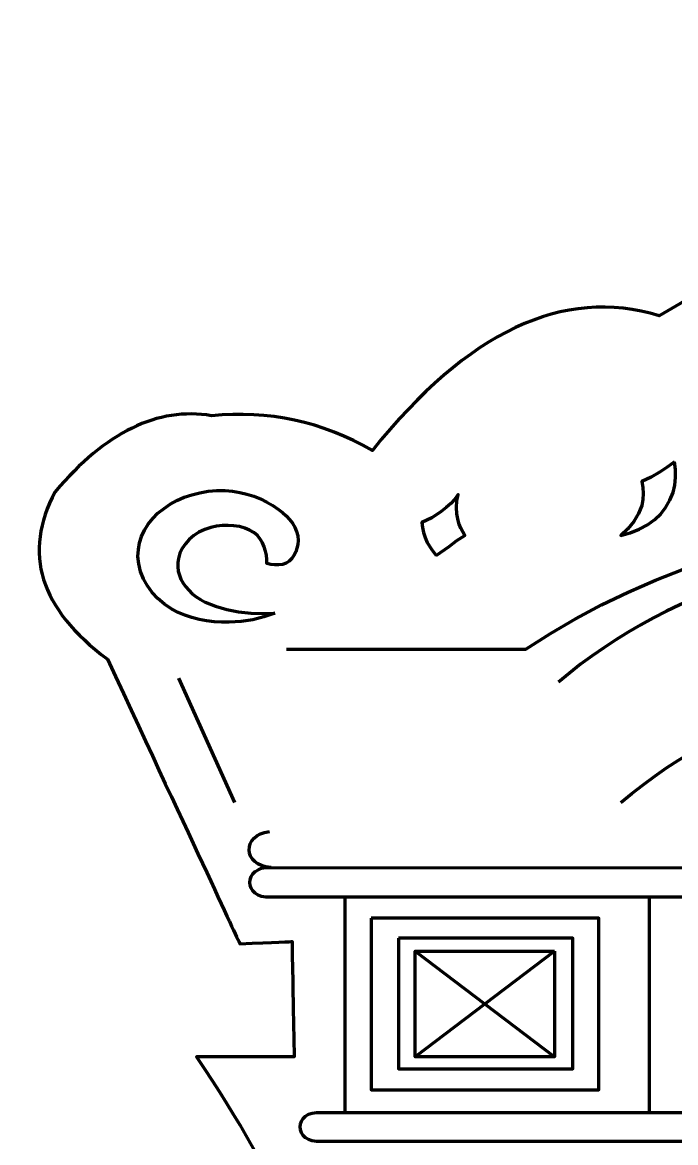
# Model space of a CAD drawing. Header units: millimetres. Extents: x -607 to 1451, y -798 to 283.
# Drawn here: x 317.23 to 333.4, y -655.25 to -627.52 of the extents above; entities that cross this region are included whole.
import ezdxf

# ---------------------------------------------------------------- set-up
doc = ezdxf.new("R2010")
doc.units = ezdxf.units.MM
doc.header["$MEASUREMENT"] = 0
doc.layers.add('layer 1', color=7, linetype='Continuous')

msp = doc.modelspace()

# ---------------------------------------------------------------- linework, layer by layer
at = {"layer": 'layer 1', "color": 242, "lineweight": 100}
msp.add_open_spline([(351.9345, -627.5165), (351.0278, -627.6915), (349.8621, -628.409), (348.4373, -629.6686), (348.4373, -629.6686), (345.4718, -629.7111), (343.0507, -630.7872), (341.1746, -632.8965), (341.1746, -632.8965), (339.9794, -631.6137), (337.2535, -632.2414), (332.9971, -634.7795), (332.9971, -634.7795), (330.6201, -634.0571), (328.2528, -635.1692), (325.8957, -638.115), (325.8957, -638.115), (324.6505, -637.3997), (323.3233, -637.1129), (321.9146, -637.2542), (321.9146, -637.2542), (320.578, -637.0313), (319.2867, -637.6591), (318.041, -639.1372), (318.041, -639.1372), (317.2286, -640.652), (317.6589, -642.0331), (319.3322, -643.2797), (319.3322, -643.2797), (321.52, -647.978), (322.614, -650.3273), (322.614, -650.3273), (322.614, -650.3273), (323.4749, -650.2913), (323.9051, -650.2735), (323.9051, -650.2735), (323.9051, -650.2735), (323.9412, -652.1743), (323.9589, -653.1248), (323.9589, -653.1248), (323.9589, -653.1248), (322.3451, -653.1247), (321.538, -653.1248), (321.538, -653.1248), (321.538, -653.1248), (323.6933, -656.3203), (324.5181, -658.4634), (324.0126, -659.5537), (324.0126, -659.5537), (324.0487, -677.5044), (324.0664, -686.4797), (324.0664, -686.4797), (324.0664, -686.4797), (323.0353, -688.1702), (323.0261, -689.7752), (324.0395, -691.2946), (324.0395, -691.2946), (324.4835, -692.2493), (324.0081, -693.3702), (322.6138, -694.6571), (322.6138, -694.6571), (323.4567, -696.6613), (323.4747, -698.6877), (322.6676, -700.7363), (322.6676, -700.7363), (323.1217, -705.5435), (325.184, -708.8075), (328.8546, -710.5277), (328.8546, -710.5277), (331.5938, -709.5959), (333.4408, -707.0317), (334.3957, -702.8345), (334.3957, -702.8345), (346.2676, -702.7268), (352.2034, -702.6732), (352.2034, -702.6732)], degree=3, knots=[0, 0, 0, 0, 0.05, 0.05, 0.05, 0.05, 0.1, 0.1, 0.1, 0.1, 0.15, 0.15, 0.15, 0.15, 0.2, 0.2, 0.2, 0.2, 0.25, 0.25, 0.25, 0.25, 0.3, 0.3, 0.3, 0.3, 0.35, 0.35, 0.35, 0.35, 0.4, 0.4, 0.4, 0.4, 0.45, 0.45, 0.45, 0.45, 0.5, 0.5, 0.5, 0.5, 0.55, 0.55, 0.55, 0.55, 0.6, 0.6, 0.6, 0.6, 0.65, 0.65, 0.65, 0.65, 0.7, 0.7, 0.7, 0.7, 0.75, 0.75, 0.75, 0.75, 0.8, 0.8, 0.8, 0.8, 0.85, 0.85, 0.85, 0.85, 0.9, 0.9, 0.9, 0.9, 1, 1, 1, 1], dxfattribs=at)
at = {"layer": 'layer 1', "lineweight": 100}
for points, knots in [([(323.7666, -643.0318), (323.7666, -643.0318), (329.6987, -643.0318), (329.6987, -643.0318), (329.6987, -643.0318), (329.6987, -643.0318), (330.3039, -642.6457), (330.3039, -642.6457), (330.3039, -642.6457), (330.3039, -642.6457), (330.9286, -642.2815), (330.9286, -642.2815), (330.9286, -642.2815), (330.9286, -642.2815), (331.5715, -641.9396), (331.5715, -641.9396), (331.5715, -641.9396), (331.5715, -641.9396), (332.2316, -641.6205), (332.2316, -641.6205), (332.2316, -641.6205), (332.2316, -641.6205), (332.9079, -641.3242), (332.9079, -641.3242), (332.9079, -641.3242), (332.9079, -641.3242), (333.5993, -641.0513), (333.5993, -641.0513), (333.5993, -641.0513), (333.5993, -641.0513), (334.3047, -640.802), (334.3047, -640.802), (334.3047, -640.802), (334.3047, -640.802), (335.0231, -640.5766), (335.0231, -640.5766), (335.0231, -640.5766), (335.0231, -640.5766), (335.7535, -640.3756), (335.7535, -640.3756), (335.7535, -640.3756), (335.7535, -640.3756), (336.4947, -640.1991), (336.4947, -640.1991), (336.4947, -640.1991), (336.4947, -640.1991), (337.2457, -640.0476), (337.2457, -640.0476), (337.2457, -640.0476), (337.2457, -640.0476), (338.0055, -639.9214), (338.0055, -639.9214), (338.0055, -639.9214), (338.0055, -639.9214), (338.7731, -639.8207), (338.7731, -639.8207), (338.7731, -639.8207), (338.7731, -639.8207), (339.5472, -639.7459), (339.5472, -639.7459), (339.5472, -639.7459), (339.5472, -639.7459), (340.327, -639.6974), (340.327, -639.6974), (340.327, -639.6974), (340.327, -639.6974), (341.1114, -639.6755), (341.1114, -639.6755), (341.1114, -639.6755), (341.1114, -639.6755), (341.6599, -639.3614), (341.6599, -639.3614), (341.6599, -639.3614), (341.6599, -639.3614), (342.2189, -639.06), (342.2189, -639.06), (342.2189, -639.06), (342.2189, -639.06), (342.7877, -638.7713), (342.7877, -638.7713), (342.7877, -638.7713), (342.7877, -638.7713), (343.366, -638.4957), (343.366, -638.4957), (343.366, -638.4957), (343.366, -638.4957), (343.9535, -638.2332), (343.9535, -638.2332), (343.9535, -638.2332), (343.9535, -638.2332), (344.5498, -637.984), (344.5498, -637.984), (344.5498, -637.984), (344.5498, -637.984), (345.1544, -637.7479), (345.1544, -637.7479), (345.1544, -637.7479), (345.1544, -637.7479), (345.7672, -637.5254), (345.7672, -637.5254), (345.7672, -637.5254), (345.7672, -637.5254), (346.3874, -637.3165), (346.3874, -637.3165), (346.3874, -637.3165), (346.3874, -637.3165), (347.0151, -637.1213), (347.0151, -637.1213), (347.0151, -637.1213), (347.0151, -637.1213), (347.6496, -636.9399), (347.6496, -636.9399), (347.6496, -636.9399), (347.6496, -636.9399), (348.2906, -636.7725), (348.2906, -636.7725), (348.2906, -636.7725), (348.2906, -636.7725), (348.9377, -636.6191), (348.9377, -636.6191), (348.9377, -636.6191), (348.9377, -636.6191), (349.5907, -636.4801), (349.5907, -636.4801), (349.5907, -636.4801), (349.5907, -636.4801), (350.2489, -636.3554), (350.2489, -636.3554), (350.2489, -636.3554), (350.2489, -636.3554), (350.9122, -636.2451), (350.9122, -636.2451)], [0, 0, 0, 0, 0.0294118, 0.0294118, 0.0294118, 0.0294118, 0.0588235, 0.0588235, 0.0588235, 0.0588235, 0.0882353, 0.0882353, 0.0882353, 0.0882353, 0.1176471, 0.1176471, 0.1176471, 0.1176471, 0.1470588, 0.1470588, 0.1470588, 0.1470588, 0.1764706, 0.1764706, 0.1764706, 0.1764706, 0.2058824, 0.2058824, 0.2058824, 0.2058824, 0.2352941, 0.2352941, 0.2352941, 0.2352941, 0.2647059, 0.2647059, 0.2647059, 0.2647059, 0.2941176, 0.2941176, 0.2941176, 0.2941176, 0.3235294, 0.3235294, 0.3235294, 0.3235294, 0.3529412, 0.3529412, 0.3529412, 0.3529412, 0.3823529, 0.3823529, 0.3823529, 0.3823529, 0.4117647, 0.4117647, 0.4117647, 0.4117647, 0.4411765, 0.4411765, 0.4411765, 0.4411765, 0.4705882, 0.4705882, 0.4705882, 0.4705882, 0.5, 0.5, 0.5, 0.5, 0.5294118, 0.5294118, 0.5294118, 0.5294118, 0.5588235, 0.5588235, 0.5588235, 0.5588235, 0.5882353, 0.5882353, 0.5882353, 0.5882353, 0.6176471, 0.6176471, 0.6176471, 0.6176471, 0.6470588, 0.6470588, 0.6470588, 0.6470588, 0.6764706, 0.6764706, 0.6764706, 0.6764706, 0.7058824, 0.7058824, 0.7058824, 0.7058824, 0.7352941, 0.7352941, 0.7352941, 0.7352941, 0.7647059, 0.7647059, 0.7647059, 0.7647059, 0.7941176, 0.7941176, 0.7941176, 0.7941176, 0.8235294, 0.8235294, 0.8235294, 0.8235294, 0.8529412, 0.8529412, 0.8529412, 0.8529412, 0.8823529, 0.8823529, 0.8823529, 0.8823529, 0.9117647, 0.9117647, 0.9117647, 0.9117647, 0.9411765, 0.9411765, 0.9411765, 0.9411765, 1, 1, 1, 1]), ([(333.3741, -638.392), (333.3741, -638.392), (333.1939, -638.5237), (333.1939, -638.5237), (333.1939, -638.5237), (333.1939, -638.5237), (333.0193, -638.639), (333.0193, -638.639), (333.0193, -638.639), (333.0193, -638.639), (332.7956, -638.7712), (332.7956, -638.7712), (332.7956, -638.7712), (332.7956, -638.7712), (332.5679, -638.8857), (332.5679, -638.8857), (332.5679, -638.8857), (332.5679, -638.8857), (332.5906, -639.0338), (332.5906, -639.0338), (332.5906, -639.0338), (332.5906, -639.0338), (332.5977, -639.1818), (332.5977, -639.1818), (332.5977, -639.1818), (332.5977, -639.1818), (332.59, -639.33), (332.59, -639.33), (332.59, -639.33), (332.59, -639.33), (332.5679, -639.478), (332.5679, -639.478), (332.5679, -639.478), (332.5679, -639.478), (332.4845, -639.6779), (332.4845, -639.6779), (332.4845, -639.6779), (332.4845, -639.6779), (332.3691, -639.8707), (332.3691, -639.8707), (332.3691, -639.8707), (332.3691, -639.8707), (332.2241, -640.0522), (332.2241, -640.0522), (332.2241, -640.0522), (332.2241, -640.0522), (332.0521, -640.2184), (332.0521, -640.2184), (332.0521, -640.2184), (332.0521, -640.2184), (332.2825, -640.1522), (332.2825, -640.1522), (332.2825, -640.1522), (332.2825, -640.1522), (332.5011, -640.0644), (332.5011, -640.0644), (332.5011, -640.0644), (332.5011, -640.0644), (332.7049, -639.9549), (332.7049, -639.9549), (332.7049, -639.9549), (332.7049, -639.9549), (332.8903, -639.8235), (332.8903, -639.8235), (332.8903, -639.8235), (332.8903, -639.8235), (333.0365, -639.6816), (333.0365, -639.6816), (333.0365, -639.6816), (333.0365, -639.6816), (333.1603, -639.5209), (333.1603, -639.5209), (333.1603, -639.5209), (333.1603, -639.5209), (333.2619, -639.3448), (333.2619, -639.3448), (333.2619, -639.3448), (333.2619, -639.3448), (333.3417, -639.1572), (333.3417, -639.1572), (333.3417, -639.1572), (333.3417, -639.1572), (333.3836, -638.972), (333.3836, -638.972), (333.3836, -638.972), (333.3836, -638.972), (333.4029, -638.7812), (333.4029, -638.7812), (333.4029, -638.7812), (333.4029, -638.7812), (333.3997, -638.5872), (333.3997, -638.5872), (333.3997, -638.5872), (333.3997, -638.5872), (333.3739, -638.3921), (333.3739, -638.3921)], [0, 0, 0, 0, 0.04, 0.04, 0.04, 0.04, 0.08, 0.08, 0.08, 0.08, 0.12, 0.12, 0.12, 0.12, 0.16, 0.16, 0.16, 0.16, 0.2, 0.2, 0.2, 0.2, 0.24, 0.24, 0.24, 0.24, 0.28, 0.28, 0.28, 0.28, 0.32, 0.32, 0.32, 0.32, 0.36, 0.36, 0.36, 0.36, 0.4, 0.4, 0.4, 0.4, 0.44, 0.44, 0.44, 0.44, 0.48, 0.48, 0.48, 0.48, 0.52, 0.52, 0.52, 0.52, 0.56, 0.56, 0.56, 0.56, 0.6, 0.6, 0.6, 0.6, 0.64, 0.64, 0.64, 0.64, 0.68, 0.68, 0.68, 0.68, 0.72, 0.72, 0.72, 0.72, 0.76, 0.76, 0.76, 0.76, 0.8, 0.8, 0.8, 0.8, 0.84, 0.84, 0.84, 0.84, 0.88, 0.88, 0.88, 0.88, 0.92, 0.92, 0.92, 0.92, 1, 1, 1, 1]), ([(323.4766, -642.1433), (323.4766, -642.1433), (323.2086, -642.2343), (323.2086, -642.2343), (323.2086, -642.2343), (323.2086, -642.2343), (322.931, -642.303), (322.931, -642.303), (322.931, -642.303), (322.931, -642.303), (322.644, -642.3474), (322.644, -642.3474), (322.644, -642.3474), (322.644, -642.3474), (322.348, -642.3655), (322.348, -642.3655), (322.348, -642.3655), (322.348, -642.3655), (322.1631, -642.3663), (322.1631, -642.3663), (322.1631, -642.3663), (322.1631, -642.3663), (321.9771, -642.3552), (321.9771, -642.3552), (321.9771, -642.3552), (321.9771, -642.3552), (321.7916, -642.3325), (321.7916, -642.3325), (321.7916, -642.3325), (321.7916, -642.3325), (321.6081, -642.2982), (321.6081, -642.2982), (321.6081, -642.2982), (321.6081, -642.2982), (321.4286, -642.2522), (321.4286, -642.2522), (321.4286, -642.2522), (321.4286, -642.2522), (321.2545, -642.1945), (321.2545, -642.1945), (321.2545, -642.1945), (321.2545, -642.1945), (321.0876, -642.1254), (321.0876, -642.1254), (321.0876, -642.1254), (321.0876, -642.1254), (320.9296, -642.0447), (320.9296, -642.0447), (320.9296, -642.0447), (320.9296, -642.0447), (320.7484, -641.9217), (320.7484, -641.9217), (320.7484, -641.9217), (320.7484, -641.9217), (320.5863, -641.7821), (320.5863, -641.7821), (320.5863, -641.7821), (320.5863, -641.7821), (320.4447, -641.6285), (320.4447, -641.6285), (320.4447, -641.6285), (320.4447, -641.6285), (320.325, -641.4632), (320.325, -641.4632), (320.325, -641.4632), (320.325, -641.4632), (320.2284, -641.2888), (320.2284, -641.2888), (320.2284, -641.2888), (320.2284, -641.2888), (320.1563, -641.108), (320.1563, -641.108), (320.1563, -641.108), (320.1563, -641.108), (320.1102, -640.9231), (320.1102, -640.9231), (320.1102, -640.9231), (320.1102, -640.9231), (320.0913, -640.7366), (320.0913, -640.7366), (320.0913, -640.7366), (320.0913, -640.7366), (320.1001, -640.5683), (320.1001, -640.5683), (320.1001, -640.5683), (320.1001, -640.5683), (320.1302, -640.4027), (320.1302, -640.4027), (320.1302, -640.4027), (320.1302, -640.4027), (320.1813, -640.2412), (320.1813, -640.2412), (320.1813, -640.2412), (320.1813, -640.2412), (320.2528, -640.0854), (320.2528, -640.0854), (320.2528, -640.0854), (320.2528, -640.0854), (320.3446, -639.9371), (320.3446, -639.9371), (320.3446, -639.9371), (320.3446, -639.9371), (320.456, -639.7977), (320.456, -639.7977), (320.456, -639.7977), (320.456, -639.7977), (320.5866, -639.6688), (320.5866, -639.6688), (320.5866, -639.6688), (320.5866, -639.6688), (320.7361, -639.5521), (320.7361, -639.5521), (320.7361, -639.5521), (320.7361, -639.5521), (320.8884, -639.4453), (320.8884, -639.4453), (320.8884, -639.4453), (320.8884, -639.4453), (321.0558, -639.352), (321.0558, -639.352), (321.0558, -639.352), (321.0558, -639.352), (321.2361, -639.2729), (321.2361, -639.2729), (321.2361, -639.2729), (321.2361, -639.2729), (321.427, -639.2084), (321.427, -639.2084), (321.427, -639.2084), (321.427, -639.2084), (321.6262, -639.1591), (321.6262, -639.1591), (321.6262, -639.1591), (321.6262, -639.1591), (321.8315, -639.1254), (321.8315, -639.1254), (321.8315, -639.1254), (321.8315, -639.1254), (322.0407, -639.1082), (322.0407, -639.1082), (322.0407, -639.1082), (322.0407, -639.1082), (322.2514, -639.1079), (322.2514, -639.1079), (322.2514, -639.1079), (322.2514, -639.1079), (322.4325, -639.1231), (322.4325, -639.1231), (322.4325, -639.1231), (322.4325, -639.1231), (322.6119, -639.152), (322.6119, -639.152), (322.6119, -639.152), (322.6119, -639.152), (322.7882, -639.1938), (322.7882, -639.1938), (322.7882, -639.1938), (322.7882, -639.1938), (322.9599, -639.248), (322.9599, -639.248), (322.9599, -639.248), (322.9599, -639.248), (323.1256, -639.3139), (323.1256, -639.3139), (323.1256, -639.3139), (323.1256, -639.3139), (323.284, -639.3911), (323.284, -639.3911), (323.284, -639.3911), (323.284, -639.3911), (323.4337, -639.4789), (323.4337, -639.4789), (323.4337, -639.4789), (323.4337, -639.4789), (323.5732, -639.5767), (323.5732, -639.5767), (323.5732, -639.5767), (323.5732, -639.5767), (323.6729, -639.6524), (323.6729, -639.6524), (323.6729, -639.6524), (323.6729, -639.6524), (323.7642, -639.734), (323.7642, -639.734), (323.7642, -639.734), (323.7642, -639.734), (323.8459, -639.8214), (323.8459, -639.8214), (323.8459, -639.8214), (323.8459, -639.8214), (323.9162, -639.9146), (323.9162, -639.9146), (323.9162, -639.9146), (323.9162, -639.9146), (323.974, -640.0133), (323.974, -640.0133), (323.974, -640.0133), (323.974, -640.0133), (324.0175, -640.1175), (324.0175, -640.1175), (324.0175, -640.1175), (324.0175, -640.1175), (324.0456, -640.227), (324.0456, -640.227), (324.0456, -640.227), (324.0456, -640.227), (324.0567, -640.3418), (324.0567, -640.3418), (324.0567, -640.3418), (324.0567, -640.3418), (324.0473, -640.4384), (324.0473, -640.4384), (324.0473, -640.4384), (324.0473, -640.4384), (324.0272, -640.5346), (324.0272, -640.5346), (324.0272, -640.5346), (324.0272, -640.5346), (323.9964, -640.6273), (323.9964, -640.6273), (323.9964, -640.6273), (323.9964, -640.6273), (323.9545, -640.7136), (323.9545, -640.7136), (323.9545, -640.7136), (323.9545, -640.7136), (323.9011, -640.7904), (323.9011, -640.7904), (323.9011, -640.7904), (323.9011, -640.7904), (323.8362, -640.8547), (323.8362, -640.8547), (323.8362, -640.8547), (323.8362, -640.8547), (323.7592, -640.9037), (323.7592, -640.9037), (323.7592, -640.9037), (323.7592, -640.9037), (323.6699, -640.934), (323.6699, -640.934), (323.6699, -640.934), (323.6699, -640.934), (323.5757, -640.9485), (323.5757, -640.9485), (323.5757, -640.9485), (323.5757, -640.9485), (323.4772, -640.9475), (323.4772, -640.9475), (323.4772, -640.9475), (323.4772, -640.9475), (323.3783, -640.9335), (323.3783, -640.9335), (323.3783, -640.9335), (323.3783, -640.9335), (323.283, -640.9093), (323.283, -640.9093), (323.283, -640.9093), (323.283, -640.9093), (323.2818, -640.8098), (323.2818, -640.8098), (323.2818, -640.8098), (323.2818, -640.8098), (323.2717, -640.7071), (323.2717, -640.7071), (323.2717, -640.7071), (323.2717, -640.7071), (323.2513, -640.6035), (323.2513, -640.6035), (323.2513, -640.6035), (323.2513, -640.6035), (323.2196, -640.5011), (323.2196, -640.5011), (323.2196, -640.5011), (323.2196, -640.5011), (323.1758, -640.4018), (323.1758, -640.4018), (323.1758, -640.4018), (323.1758, -640.4018), (323.1186, -640.3079), (323.1186, -640.3079), (323.1186, -640.3079), (323.1186, -640.3079), (323.0473, -640.2214), (323.0473, -640.2214), (323.0473, -640.2214), (323.0473, -640.2214), (322.9606, -640.1444), (322.9606, -640.1444), (322.9606, -640.1444), (322.9606, -640.1444), (322.8552, -640.0839), (322.8552, -640.0839), (322.8552, -640.0839), (322.8552, -640.0839), (322.7358, -640.0358), (322.7358, -640.0358), (322.7358, -640.0358), (322.7358, -640.0358), (322.6055, -640.0003), (322.6055, -640.0003), (322.6055, -640.0003), (322.6055, -640.0003), (322.4673, -639.9777), (322.4673, -639.9777), (322.4673, -639.9777), (322.4673, -639.9777), (322.3242, -639.9682), (322.3242, -639.9682), (322.3242, -639.9682), (322.3242, -639.9682), (322.1795, -639.9721), (322.1795, -639.9721), (322.1795, -639.9721), (322.1795, -639.9721), (322.036, -639.9896), (322.036, -639.9896), (322.036, -639.9896), (322.036, -639.9896), (321.8967, -640.021), (321.8967, -640.021), (321.8967, -640.021), (321.8967, -640.021), (321.7428, -640.07), (321.7428, -640.07), (321.7428, -640.07), (321.7428, -640.07), (321.6012, -640.1369), (321.6012, -640.1369), (321.6012, -640.1369), (321.6012, -640.1369), (321.4735, -640.2194), (321.4735, -640.2194), (321.4735, -640.2194), (321.4735, -640.2194), (321.361, -640.3153), (321.361, -640.3153), (321.361, -640.3153), (321.361, -640.3153), (321.2649, -640.4222), (321.2649, -640.4222), (321.2649, -640.4222), (321.2649, -640.4222), (321.187, -640.5379), (321.187, -640.5379), (321.187, -640.5379), (321.187, -640.5379), (321.1285, -640.6599), (321.1285, -640.6599), (321.1285, -640.6599), (321.1285, -640.6599), (321.0907, -640.786), (321.0907, -640.786), (321.0907, -640.786), (321.0907, -640.786), (321.0758, -640.8904), (321.0758, -640.8904), (321.0758, -640.8904), (321.0758, -640.8904), (321.0752, -640.995), (321.0752, -640.995), (321.0752, -640.995), (321.0752, -640.995), (321.0885, -641.099), (321.0885, -641.099), (321.0885, -641.099), (321.0885, -641.099), (321.1153, -641.2013), (321.1153, -641.2013), (321.1153, -641.2013), (321.1153, -641.2013), (321.155, -641.3011), (321.155, -641.3011), (321.155, -641.3011), (321.155, -641.3011), (321.2075, -641.3973), (321.2075, -641.3973), (321.2075, -641.3973), (321.2075, -641.3973), (321.2721, -641.4893), (321.2721, -641.4893), (321.2721, -641.4893), (321.2721, -641.4893), (321.3486, -641.5758), (321.3486, -641.5758), (321.3486, -641.5758), (321.3486, -641.5758), (321.4347, -641.6594), (321.4347, -641.6594), (321.4347, -641.6594), (321.4347, -641.6594), (321.5317, -641.7358), (321.5317, -641.7358), (321.5317, -641.7358), (321.5317, -641.7358), (321.6387, -641.8051), (321.6387, -641.8051), (321.6387, -641.8051), (321.6387, -641.8051), (321.7546, -641.8673), (321.7546, -641.8673), (321.7546, -641.8673), (321.7546, -641.8673), (322.0091, -641.9721), (322.0091, -641.9721), (322.0091, -641.9721), (322.0091, -641.9721), (322.2874, -642.0513), (322.2874, -642.0513), (322.2874, -642.0513), (322.2874, -642.0513), (322.5813, -642.1066), (322.5813, -642.1066), (322.5813, -642.1066), (322.5813, -642.1066), (322.8827, -642.1393), (322.8827, -642.1393), (322.8827, -642.1393), (322.8827, -642.1393), (323.1838, -642.1511), (323.1838, -642.1511), (323.1838, -642.1511), (323.1838, -642.1511), (323.4764, -642.1433), (323.4764, -642.1433)], [0, 0, 0, 0, 0.0093458, 0.0093458, 0.0093458, 0.0093458, 0.0186916, 0.0186916, 0.0186916, 0.0186916, 0.0280374, 0.0280374, 0.0280374, 0.0280374, 0.0373832, 0.0373832, 0.0373832, 0.0373832, 0.046729, 0.046729, 0.046729, 0.046729, 0.0560748, 0.0560748, 0.0560748, 0.0560748, 0.0654206, 0.0654206, 0.0654206, 0.0654206, 0.0747664, 0.0747664, 0.0747664, 0.0747664, 0.0841121, 0.0841121, 0.0841121, 0.0841121, 0.0934579, 0.0934579, 0.0934579, 0.0934579, 0.1028037, 0.1028037, 0.1028037, 0.1028037, 0.1121495, 0.1121495, 0.1121495, 0.1121495, 0.1214953, 0.1214953, 0.1214953, 0.1214953, 0.1308411, 0.1308411, 0.1308411, 0.1308411, 0.1401869, 0.1401869, 0.1401869, 0.1401869, 0.1495327, 0.1495327, 0.1495327, 0.1495327, 0.1588785, 0.1588785, 0.1588785, 0.1588785, 0.1682243, 0.1682243, 0.1682243, 0.1682243, 0.1775701, 0.1775701, 0.1775701, 0.1775701, 0.1869159, 0.1869159, 0.1869159, 0.1869159, 0.1962617, 0.1962617, 0.1962617, 0.1962617, 0.2056075, 0.2056075, 0.2056075, 0.2056075, 0.2149533, 0.2149533, 0.2149533, 0.2149533, 0.2242991, 0.2242991, 0.2242991, 0.2242991, 0.2336449, 0.2336449, 0.2336449, 0.2336449, 0.2429907, 0.2429907, 0.2429907, 0.2429907, 0.2523364, 0.2523364, 0.2523364, 0.2523364, 0.2616822, 0.2616822, 0.2616822, 0.2616822, 0.271028, 0.271028, 0.271028, 0.271028, 0.2803738, 0.2803738, 0.2803738, 0.2803738, 0.2897196, 0.2897196, 0.2897196, 0.2897196, 0.2990654, 0.2990654, 0.2990654, 0.2990654, 0.3084112, 0.3084112, 0.3084112, 0.3084112, 0.317757, 0.317757, 0.317757, 0.317757, 0.3271028, 0.3271028, 0.3271028, 0.3271028, 0.3364486, 0.3364486, 0.3364486, 0.3364486, 0.3457944, 0.3457944, 0.3457944, 0.3457944, 0.3551402, 0.3551402, 0.3551402, 0.3551402, 0.364486, 0.364486, 0.364486, 0.364486, 0.3738318, 0.3738318, 0.3738318, 0.3738318, 0.3831776, 0.3831776, 0.3831776, 0.3831776, 0.3925234, 0.3925234, 0.3925234, 0.3925234, 0.4018692, 0.4018692, 0.4018692, 0.4018692, 0.411215, 0.411215, 0.411215, 0.411215, 0.4205607, 0.4205607, 0.4205607, 0.4205607, 0.4299065, 0.4299065, 0.4299065, 0.4299065, 0.4392523, 0.4392523, 0.4392523, 0.4392523, 0.4485981, 0.4485981, 0.4485981, 0.4485981, 0.4579439, 0.4579439, 0.4579439, 0.4579439, 0.4672897, 0.4672897, 0.4672897, 0.4672897, 0.4766355, 0.4766355, 0.4766355, 0.4766355, 0.4859813, 0.4859813, 0.4859813, 0.4859813, 0.4953271, 0.4953271, 0.4953271, 0.4953271, 0.5046729, 0.5046729, 0.5046729, 0.5046729, 0.5140187, 0.5140187, 0.5140187, 0.5140187, 0.5233645, 0.5233645, 0.5233645, 0.5233645, 0.5327103, 0.5327103, 0.5327103, 0.5327103, 0.5420561, 0.5420561, 0.5420561, 0.5420561, 0.5514019, 0.5514019, 0.5514019, 0.5514019, 0.5607477, 0.5607477, 0.5607477, 0.5607477, 0.5700935, 0.5700935, 0.5700935, 0.5700935, 0.5794393, 0.5794393, 0.5794393, 0.5794393, 0.588785, 0.588785, 0.588785, 0.588785, 0.5981308, 0.5981308, 0.5981308, 0.5981308, 0.6074766, 0.6074766, 0.6074766, 0.6074766, 0.6168224, 0.6168224, 0.6168224, 0.6168224, 0.6261682, 0.6261682, 0.6261682, 0.6261682, 0.635514, 0.635514, 0.635514, 0.635514, 0.6448598, 0.6448598, 0.6448598, 0.6448598, 0.6542056, 0.6542056, 0.6542056, 0.6542056, 0.6635514, 0.6635514, 0.6635514, 0.6635514, 0.6728972, 0.6728972, 0.6728972, 0.6728972, 0.682243, 0.682243, 0.682243, 0.682243, 0.6915888, 0.6915888, 0.6915888, 0.6915888, 0.7009346, 0.7009346, 0.7009346, 0.7009346, 0.7102804, 0.7102804, 0.7102804, 0.7102804, 0.7196262, 0.7196262, 0.7196262, 0.7196262, 0.728972, 0.728972, 0.728972, 0.728972, 0.7383178, 0.7383178, 0.7383178, 0.7383178, 0.7476636, 0.7476636, 0.7476636, 0.7476636, 0.7570093, 0.7570093, 0.7570093, 0.7570093, 0.7663551, 0.7663551, 0.7663551, 0.7663551, 0.7757009, 0.7757009, 0.7757009, 0.7757009, 0.7850467, 0.7850467, 0.7850467, 0.7850467, 0.7943925, 0.7943925, 0.7943925, 0.7943925, 0.8037383, 0.8037383, 0.8037383, 0.8037383, 0.8130841, 0.8130841, 0.8130841, 0.8130841, 0.8224299, 0.8224299, 0.8224299, 0.8224299, 0.8317757, 0.8317757, 0.8317757, 0.8317757, 0.8411215, 0.8411215, 0.8411215, 0.8411215, 0.8504673, 0.8504673, 0.8504673, 0.8504673, 0.8598131, 0.8598131, 0.8598131, 0.8598131, 0.8691589, 0.8691589, 0.8691589, 0.8691589, 0.8785047, 0.8785047, 0.8785047, 0.8785047, 0.8878505, 0.8878505, 0.8878505, 0.8878505, 0.8971963, 0.8971963, 0.8971963, 0.8971963, 0.9065421, 0.9065421, 0.9065421, 0.9065421, 0.9158879, 0.9158879, 0.9158879, 0.9158879, 0.9252336, 0.9252336, 0.9252336, 0.9252336, 0.9345794, 0.9345794, 0.9345794, 0.9345794, 0.9439252, 0.9439252, 0.9439252, 0.9439252, 0.953271, 0.953271, 0.953271, 0.953271, 0.9626168, 0.9626168, 0.9626168, 0.9626168, 0.9719626, 0.9719626, 0.9719626, 0.9719626, 0.9813084, 0.9813084, 0.9813084, 0.9813084, 1, 1, 1, 1]), ([(327.4743, -640.7118), (327.4743, -640.7118), (327.7965, -640.4899), (327.7965, -640.4899), (327.7965, -640.4899), (327.7965, -640.4899), (327.9845, -640.3468), (327.9845, -640.3468), (327.9845, -640.3468), (327.9845, -640.3468), (328.1833, -640.2184), (328.1833, -640.2184), (328.1833, -640.2184), (328.1833, -640.2184), (328.0846, -640.0343), (328.0846, -640.0343), (328.0846, -640.0343), (328.0846, -640.0343), (328.0481, -639.9416), (328.0481, -639.9416), (328.0481, -639.9416), (328.0481, -639.9416), (328.0222, -639.8482), (328.0222, -639.8482), (328.0222, -639.8482), (328.0222, -639.8482), (327.9864, -639.6857), (327.9864, -639.6857), (327.9864, -639.6857), (327.9864, -639.6857), (327.9767, -639.5222), (327.9767, -639.5222), (327.9767, -639.5222), (327.9767, -639.5222), (327.9896, -639.3612), (327.9896, -639.3612), (327.9896, -639.3612), (327.9896, -639.3612), (328.0222, -639.2065), (328.0222, -639.2065), (328.0222, -639.2065), (328.0222, -639.2065), (327.9363, -639.3177), (327.9363, -639.3177), (327.9363, -639.3177), (327.9363, -639.3177), (327.8366, -639.4263), (327.8366, -639.4263), (327.8366, -639.4263), (327.8366, -639.4263), (327.7248, -639.5299), (327.7248, -639.5299), (327.7248, -639.5299), (327.7248, -639.5299), (327.6031, -639.6261), (327.6031, -639.6261), (327.6031, -639.6261), (327.6031, -639.6261), (327.3659, -639.7786), (327.3659, -639.7786), (327.3659, -639.7786), (327.3659, -639.7786), (327.1195, -639.8975), (327.1195, -639.8975), (327.1195, -639.8975), (327.1195, -639.8975), (327.1338, -640.0241), (327.1338, -640.0241), (327.1338, -640.0241), (327.1338, -640.0241), (327.1614, -640.1481), (327.1614, -640.1481), (327.1614, -640.1481), (327.1614, -640.1481), (327.2002, -640.2702), (327.2002, -640.2702), (327.2002, -640.2702), (327.2002, -640.2702), (327.2484, -640.3911), (327.2484, -640.3911), (327.2484, -640.3911), (327.2484, -640.3911), (327.3576, -640.5549), (327.3576, -640.5549), (327.3576, -640.5549), (327.3576, -640.5549), (327.4741, -640.7119), (327.4741, -640.7119)], [0, 0, 0, 0, 0.0434783, 0.0434783, 0.0434783, 0.0434783, 0.0869565, 0.0869565, 0.0869565, 0.0869565, 0.1304348, 0.1304348, 0.1304348, 0.1304348, 0.173913, 0.173913, 0.173913, 0.173913, 0.2173913, 0.2173913, 0.2173913, 0.2173913, 0.2608696, 0.2608696, 0.2608696, 0.2608696, 0.3043478, 0.3043478, 0.3043478, 0.3043478, 0.3478261, 0.3478261, 0.3478261, 0.3478261, 0.3913043, 0.3913043, 0.3913043, 0.3913043, 0.4347826, 0.4347826, 0.4347826, 0.4347826, 0.4782609, 0.4782609, 0.4782609, 0.4782609, 0.5217391, 0.5217391, 0.5217391, 0.5217391, 0.5652174, 0.5652174, 0.5652174, 0.5652174, 0.6086957, 0.6086957, 0.6086957, 0.6086957, 0.6521739, 0.6521739, 0.6521739, 0.6521739, 0.6956522, 0.6956522, 0.6956522, 0.6956522, 0.7391304, 0.7391304, 0.7391304, 0.7391304, 0.7826087, 0.7826087, 0.7826087, 0.7826087, 0.826087, 0.826087, 0.826087, 0.826087, 0.8695652, 0.8695652, 0.8695652, 0.8695652, 0.9130435, 0.9130435, 0.9130435, 0.9130435, 1, 1, 1, 1]), ([(332.0523, -646.8323), (332.0523, -646.8323), (332.3227, -646.6075), (332.3227, -646.6075), (332.3227, -646.6075), (332.3227, -646.6075), (332.6009, -646.3895), (332.6009, -646.3895), (332.6009, -646.3895), (332.6009, -646.3895), (332.8867, -646.1787), (332.8867, -646.1787), (332.8867, -646.1787), (332.8867, -646.1787), (333.1796, -645.9749), (333.1796, -645.9749), (333.1796, -645.9749), (333.1796, -645.9749), (333.4795, -645.7784), (333.4795, -645.7784), (333.4795, -645.7784), (333.4795, -645.7784), (333.7862, -645.5893), (333.7862, -645.5893), (333.7862, -645.5893), (333.7862, -645.5893), (334.0993, -645.4074), (334.0993, -645.4074), (334.0993, -645.4074), (334.0993, -645.4074), (334.4186, -645.233), (334.4186, -645.233), (334.4186, -645.233), (334.4186, -645.233), (334.744, -645.0659), (334.744, -645.0659), (334.744, -645.0659), (334.744, -645.0659), (335.0752, -644.9065), (335.0752, -644.9065), (335.0752, -644.9065), (335.0752, -644.9065), (335.4119, -644.7547), (335.4119, -644.7547), (335.4119, -644.7547), (335.4119, -644.7547), (335.7538, -644.6106), (335.7538, -644.6106), (335.7538, -644.6106), (335.7538, -644.6106), (336.4527, -644.3458), (336.4527, -644.3458), (336.4527, -644.3458), (336.4527, -644.3458), (337.17, -644.1126), (337.17, -644.1126), (337.17, -644.1126), (337.17, -644.1126), (337.9035, -643.9115), (337.9035, -643.9115), (337.9035, -643.9115), (337.9035, -643.9115), (338.6515, -643.7431), (338.6515, -643.7431), (338.6515, -643.7431), (338.6515, -643.7431), (339.412, -643.608), (339.412, -643.608), (339.412, -643.608), (339.412, -643.608), (340.1833, -643.5068), (340.1833, -643.5068), (340.1833, -643.5068), (340.1833, -643.5068), (340.9632, -643.44), (340.9632, -643.44), (340.9632, -643.44), (340.9632, -643.44), (341.7499, -643.408), (341.7499, -643.408), (341.7499, -643.408), (341.7499, -643.408), (342.5414, -643.4116), (342.5414, -643.4116), (342.5414, -643.4116), (342.5414, -643.4116), (343.3359, -643.4513), (343.3359, -643.4513), (343.3359, -643.4513), (343.3359, -643.4513), (342.5374, -641.9893), (342.5374, -641.9893), (342.5374, -641.9893), (342.5374, -641.9893), (341.724, -640.5145), (341.724, -640.5145), (341.724, -640.5145), (341.724, -640.5145), (340.9344, -640.4725), (340.9344, -640.4725), (340.9344, -640.4725), (340.9344, -640.4725), (340.1477, -640.4665), (340.1477, -640.4665), (340.1477, -640.4665), (340.1477, -640.4665), (339.3658, -640.4958), (339.3658, -640.4958), (339.3658, -640.4958), (339.3658, -640.4958), (338.5907, -640.56), (338.5907, -640.56), (338.5907, -640.56), (338.5907, -640.56), (337.8241, -640.6585), (337.8241, -640.6585), (337.8241, -640.6585), (337.8241, -640.6585), (337.068, -640.7907), (337.068, -640.7907), (337.068, -640.7907), (337.068, -640.7907), (336.3244, -640.9561), (336.3244, -640.9561), (336.3244, -640.9561), (336.3244, -640.9561), (335.5951, -641.1541), (335.5951, -641.1541), (335.5951, -641.1541), (335.5951, -641.1541), (334.882, -641.3843), (334.882, -641.3843), (334.882, -641.3843), (334.882, -641.3843), (334.1871, -641.6458), (334.1871, -641.6458), (334.1871, -641.6458), (334.1871, -641.6458), (333.512, -641.9385), (333.512, -641.9385), (333.512, -641.9385), (333.512, -641.9385), (333.1827, -642.0962), (333.1827, -642.0962), (333.1827, -642.0962), (333.1827, -642.0962), (332.8591, -642.2614), (332.8591, -642.2614), (332.8591, -642.2614), (332.8591, -642.2614), (332.5415, -642.4341), (332.5415, -642.4341), (332.5415, -642.4341), (332.5415, -642.4341), (332.23, -642.6142), (332.23, -642.6142), (332.23, -642.6142), (332.23, -642.6142), (331.9249, -642.8016), (331.9249, -642.8016), (331.9249, -642.8016), (331.9249, -642.8016), (331.6266, -642.9963), (331.6266, -642.9963), (331.6266, -642.9963), (331.6266, -642.9963), (331.3351, -643.1982), (331.3351, -643.1982), (331.3351, -643.1982), (331.3351, -643.1982), (331.0508, -643.4072), (331.0508, -643.4072), (331.0508, -643.4072), (331.0508, -643.4072), (330.7739, -643.6232), (330.7739, -643.6232), (330.7739, -643.6232), (330.7739, -643.6232), (330.5046, -643.8462), (330.5046, -643.8462)], [0, 0, 0, 0, 0.0217391, 0.0217391, 0.0217391, 0.0217391, 0.0434783, 0.0434783, 0.0434783, 0.0434783, 0.0652174, 0.0652174, 0.0652174, 0.0652174, 0.0869565, 0.0869565, 0.0869565, 0.0869565, 0.1086957, 0.1086957, 0.1086957, 0.1086957, 0.1304348, 0.1304348, 0.1304348, 0.1304348, 0.1521739, 0.1521739, 0.1521739, 0.1521739, 0.173913, 0.173913, 0.173913, 0.173913, 0.1956522, 0.1956522, 0.1956522, 0.1956522, 0.2173913, 0.2173913, 0.2173913, 0.2173913, 0.2391304, 0.2391304, 0.2391304, 0.2391304, 0.2608696, 0.2608696, 0.2608696, 0.2608696, 0.2826087, 0.2826087, 0.2826087, 0.2826087, 0.3043478, 0.3043478, 0.3043478, 0.3043478, 0.326087, 0.326087, 0.326087, 0.326087, 0.3478261, 0.3478261, 0.3478261, 0.3478261, 0.3695652, 0.3695652, 0.3695652, 0.3695652, 0.3913043, 0.3913043, 0.3913043, 0.3913043, 0.4130435, 0.4130435, 0.4130435, 0.4130435, 0.4347826, 0.4347826, 0.4347826, 0.4347826, 0.4565217, 0.4565217, 0.4565217, 0.4565217, 0.4782609, 0.4782609, 0.4782609, 0.4782609, 0.5, 0.5, 0.5, 0.5, 0.5217391, 0.5217391, 0.5217391, 0.5217391, 0.5434783, 0.5434783, 0.5434783, 0.5434783, 0.5652174, 0.5652174, 0.5652174, 0.5652174, 0.5869565, 0.5869565, 0.5869565, 0.5869565, 0.6086957, 0.6086957, 0.6086957, 0.6086957, 0.6304348, 0.6304348, 0.6304348, 0.6304348, 0.6521739, 0.6521739, 0.6521739, 0.6521739, 0.673913, 0.673913, 0.673913, 0.673913, 0.6956522, 0.6956522, 0.6956522, 0.6956522, 0.7173913, 0.7173913, 0.7173913, 0.7173913, 0.7391304, 0.7391304, 0.7391304, 0.7391304, 0.7608696, 0.7608696, 0.7608696, 0.7608696, 0.7826087, 0.7826087, 0.7826087, 0.7826087, 0.8043478, 0.8043478, 0.8043478, 0.8043478, 0.826087, 0.826087, 0.826087, 0.826087, 0.8478261, 0.8478261, 0.8478261, 0.8478261, 0.8695652, 0.8695652, 0.8695652, 0.8695652, 0.8913043, 0.8913043, 0.8913043, 0.8913043, 0.9130435, 0.9130435, 0.9130435, 0.9130435, 0.9347826, 0.9347826, 0.9347826, 0.9347826, 0.9565217, 0.9565217, 0.9565217, 0.9565217, 1, 1, 1, 1]), ([(323.3798, -648.4364), (323.3798, -648.4364), (323.2565, -648.4214), (323.2565, -648.4214), (323.2565, -648.4214), (323.2565, -648.4214), (323.1493, -648.3911), (323.1493, -648.3911), (323.1493, -648.3911), (323.1493, -648.3911), (323.058, -648.3475), (323.058, -648.3475), (323.058, -648.3475), (323.058, -648.3475), (322.9829, -648.2928), (322.9829, -648.2928), (322.9829, -648.2928), (322.9829, -648.2928), (322.9238, -648.229), (322.9238, -648.229), (322.9238, -648.229), (322.9238, -648.229), (322.881, -648.1585), (322.881, -648.1585), (322.881, -648.1585), (322.881, -648.1585), (322.8542, -648.0832), (322.8542, -648.0832), (322.8542, -648.0832), (322.8542, -648.0832), (322.8437, -648.0054), (322.8437, -648.0054), (322.8437, -648.0054), (322.8437, -648.0054), (322.8495, -647.9272), (322.8495, -647.9272), (322.8495, -647.9272), (322.8495, -647.9272), (322.8716, -647.8507), (322.8716, -647.8507), (322.8716, -647.8507), (322.8716, -647.8507), (322.9098, -647.7781), (322.9098, -647.7781), (322.9098, -647.7781), (322.9098, -647.7781), (322.9646, -647.7115), (322.9646, -647.7115), (322.9646, -647.7115), (322.9646, -647.7115), (323.0357, -647.653), (323.0357, -647.653), (323.0357, -647.653), (323.0357, -647.653), (323.1231, -647.6049), (323.1231, -647.6049), (323.1231, -647.6049), (323.1231, -647.6049), (323.2271, -647.5691), (323.2271, -647.5691), (323.2271, -647.5691), (323.2271, -647.5691), (323.3474, -647.548), (323.3474, -647.548)], [0, 0, 0, 0, 0.0588235, 0.0588235, 0.0588235, 0.0588235, 0.1176471, 0.1176471, 0.1176471, 0.1176471, 0.1764706, 0.1764706, 0.1764706, 0.1764706, 0.2352941, 0.2352941, 0.2352941, 0.2352941, 0.2941176, 0.2941176, 0.2941176, 0.2941176, 0.3529412, 0.3529412, 0.3529412, 0.3529412, 0.4117647, 0.4117647, 0.4117647, 0.4117647, 0.4705882, 0.4705882, 0.4705882, 0.4705882, 0.5294118, 0.5294118, 0.5294118, 0.5294118, 0.5882353, 0.5882353, 0.5882353, 0.5882353, 0.6470588, 0.6470588, 0.6470588, 0.6470588, 0.7058824, 0.7058824, 0.7058824, 0.7058824, 0.7647059, 0.7647059, 0.7647059, 0.7647059, 0.8235294, 0.8235294, 0.8235294, 0.8235294, 0.8823529, 0.8823529, 0.8823529, 0.8823529, 1, 1, 1, 1]), ([(323.3798, -649.1767), (323.3798, -649.1767), (323.2586, -649.1753), (323.2586, -649.1753), (323.2586, -649.1753), (323.2586, -649.1753), (323.1535, -649.156), (323.1535, -649.156), (323.1535, -649.156), (323.1535, -649.156), (323.0647, -649.1214), (323.0647, -649.1214), (323.0647, -649.1214), (323.0647, -649.1214), (322.992, -649.0739), (322.992, -649.0739), (322.992, -649.0739), (322.992, -649.0739), (322.9355, -649.0162), (322.9355, -649.0162), (322.9355, -649.0162), (322.9355, -649.0162), (322.8951, -648.9507), (322.8951, -648.9507), (322.8951, -648.9507), (322.8951, -648.9507), (322.8708, -648.8803), (322.8708, -648.8803), (322.8708, -648.8803), (322.8708, -648.8803), (322.8628, -648.8072), (322.8628, -648.8072), (322.8628, -648.8072), (322.8628, -648.8072), (322.8708, -648.734), (322.8708, -648.734), (322.8708, -648.734), (322.8708, -648.734), (322.8951, -648.6635), (322.8951, -648.6635), (322.8951, -648.6635), (322.8951, -648.6635), (322.9355, -648.5981), (322.9355, -648.5981), (322.9355, -648.5981), (322.9355, -648.5981), (322.992, -648.5402), (322.992, -648.5402), (322.992, -648.5402), (322.992, -648.5402), (323.0647, -648.4926), (323.0647, -648.4926), (323.0647, -648.4926), (323.0647, -648.4926), (323.1535, -648.4577), (323.1535, -648.4577), (323.1535, -648.4577), (323.1535, -648.4577), (323.2586, -648.4382), (323.2586, -648.4382), (323.2586, -648.4382), (323.2586, -648.4382), (323.3798, -648.4365), (323.3798, -648.4365), (323.3798, -648.4365), (323.3798, -648.4365), (337.7563, -648.4455), (337.7563, -648.4455), (337.7563, -648.4455), (337.7563, -648.4455), (352.1372, -648.4365), (352.1372, -648.4365), (352.1372, -648.4365), (352.1372, -648.4365), (366.499, -648.4455), (366.499, -648.4455), (366.499, -648.4455), (366.499, -648.4455), (380.8626, -648.4365), (380.8626, -648.4365), (380.8626, -648.4365), (380.8626, -648.4365), (380.9858, -648.4382), (380.9858, -648.4382), (380.9858, -648.4382), (380.9858, -648.4382), (381.0926, -648.4577), (381.0926, -648.4577), (381.0926, -648.4577), (381.0926, -648.4577), (381.1831, -648.4926), (381.1831, -648.4926), (381.1831, -648.4926), (381.1831, -648.4926), (381.257, -648.5402), (381.257, -648.5402), (381.257, -648.5402), (381.257, -648.5402), (381.3145, -648.5981), (381.3145, -648.5981), (381.3145, -648.5981), (381.3145, -648.5981), (381.3556, -648.6635), (381.3556, -648.6635), (381.3556, -648.6635), (381.3556, -648.6635), (381.3802, -648.734), (381.3802, -648.734), (381.3802, -648.734), (381.3802, -648.734), (381.3885, -648.8072), (381.3885, -648.8072), (381.3885, -648.8072), (381.3885, -648.8072), (381.3802, -648.8803), (381.3802, -648.8803), (381.3802, -648.8803), (381.3802, -648.8803), (381.3556, -648.9507), (381.3556, -648.9507), (381.3556, -648.9507), (381.3556, -648.9507), (381.3145, -649.0162), (381.3145, -649.0162), (381.3145, -649.0162), (381.3145, -649.0162), (381.257, -649.0739), (381.257, -649.0739), (381.257, -649.0739), (381.257, -649.0739), (381.1831, -649.1214), (381.1831, -649.1214), (381.1831, -649.1214), (381.1831, -649.1214), (381.0926, -649.156), (381.0926, -649.156), (381.0926, -649.156), (381.0926, -649.156), (380.9858, -649.1753), (380.9858, -649.1753), (380.9858, -649.1753), (380.9858, -649.1753), (380.8626, -649.1768), (380.8626, -649.1768), (380.8626, -649.1768), (380.8626, -649.1768), (366.499, -649.169), (366.499, -649.169), (366.499, -649.169), (366.499, -649.169), (352.1372, -649.1768), (352.1372, -649.1768), (352.1372, -649.1768), (352.1372, -649.1768), (337.7563, -649.169), (337.7563, -649.169), (337.7563, -649.169), (337.7563, -649.169), (323.3798, -649.1768), (323.3798, -649.1768)], [0, 0, 0, 0, 0.0243902, 0.0243902, 0.0243902, 0.0243902, 0.0487805, 0.0487805, 0.0487805, 0.0487805, 0.0731707, 0.0731707, 0.0731707, 0.0731707, 0.097561, 0.097561, 0.097561, 0.097561, 0.1219512, 0.1219512, 0.1219512, 0.1219512, 0.1463415, 0.1463415, 0.1463415, 0.1463415, 0.1707317, 0.1707317, 0.1707317, 0.1707317, 0.195122, 0.195122, 0.195122, 0.195122, 0.2195122, 0.2195122, 0.2195122, 0.2195122, 0.2439024, 0.2439024, 0.2439024, 0.2439024, 0.2682927, 0.2682927, 0.2682927, 0.2682927, 0.2926829, 0.2926829, 0.2926829, 0.2926829, 0.3170732, 0.3170732, 0.3170732, 0.3170732, 0.3414634, 0.3414634, 0.3414634, 0.3414634, 0.3658537, 0.3658537, 0.3658537, 0.3658537, 0.3902439, 0.3902439, 0.3902439, 0.3902439, 0.4146341, 0.4146341, 0.4146341, 0.4146341, 0.4390244, 0.4390244, 0.4390244, 0.4390244, 0.4634146, 0.4634146, 0.4634146, 0.4634146, 0.4878049, 0.4878049, 0.4878049, 0.4878049, 0.5121951, 0.5121951, 0.5121951, 0.5121951, 0.5365854, 0.5365854, 0.5365854, 0.5365854, 0.5609756, 0.5609756, 0.5609756, 0.5609756, 0.5853659, 0.5853659, 0.5853659, 0.5853659, 0.6097561, 0.6097561, 0.6097561, 0.6097561, 0.6341463, 0.6341463, 0.6341463, 0.6341463, 0.6585366, 0.6585366, 0.6585366, 0.6585366, 0.6829268, 0.6829268, 0.6829268, 0.6829268, 0.7073171, 0.7073171, 0.7073171, 0.7073171, 0.7317073, 0.7317073, 0.7317073, 0.7317073, 0.7560976, 0.7560976, 0.7560976, 0.7560976, 0.7804878, 0.7804878, 0.7804878, 0.7804878, 0.804878, 0.804878, 0.804878, 0.804878, 0.8292683, 0.8292683, 0.8292683, 0.8292683, 0.8536585, 0.8536585, 0.8536585, 0.8536585, 0.8780488, 0.8780488, 0.8780488, 0.8780488, 0.902439, 0.902439, 0.902439, 0.902439, 0.9268293, 0.9268293, 0.9268293, 0.9268293, 0.9512195, 0.9512195, 0.9512195, 0.9512195, 1, 1, 1, 1]), ([(325.2175, -649.1767), (325.2175, -649.1767), (325.2174, -654.5074), (325.2174, -654.5074), (325.2174, -654.5074), (325.2174, -654.5074), (332.7614, -654.5074), (332.7614, -654.5074), (332.7614, -654.5074), (332.7614, -654.5074), (332.7614, -649.1768), (332.7614, -649.1768), (332.7614, -649.1768), (332.7614, -649.1768), (325.2174, -649.1768), (325.2174, -649.1768)], [0, 0, 0, 0, 0.2, 0.2, 0.2, 0.2, 0.4, 0.4, 0.4, 0.4, 0.6, 0.6, 0.6, 0.6, 1, 1, 1, 1]), ([(325.8622, -649.695), (325.8622, -649.695), (325.8621, -653.9398), (325.8621, -653.9398), (325.8621, -653.9398), (325.8621, -653.9398), (328.6993, -653.9398), (328.6993, -653.9398), (328.6993, -653.9398), (328.6993, -653.9398), (331.504, -653.9398), (331.504, -653.9398), (331.504, -653.9398), (331.504, -653.9398), (331.504, -649.6951), (331.504, -649.6951), (331.504, -649.6951), (331.504, -649.6951), (328.6993, -649.6951), (328.6993, -649.6951), (328.6993, -649.6951), (328.6993, -649.6951), (325.8621, -649.6951), (325.8621, -649.6951)], [0, 0, 0, 0, 0.1428571, 0.1428571, 0.1428571, 0.1428571, 0.2857143, 0.2857143, 0.2857143, 0.2857143, 0.4285714, 0.4285714, 0.4285714, 0.4285714, 0.5714286, 0.5714286, 0.5714286, 0.5714286, 0.7142857, 0.7142857, 0.7142857, 0.7142857, 1, 1, 1, 1]), ([(326.5393, -650.1886), (326.5393, -650.1886), (326.5392, -653.4216), (326.5392, -653.4216), (326.5392, -653.4216), (326.5392, -653.4216), (328.6993, -653.4216), (328.6993, -653.4216), (328.6993, -653.4216), (328.6993, -653.4216), (330.8593, -653.4216), (330.8593, -653.4216), (330.8593, -653.4216), (330.8593, -653.4216), (330.8593, -650.1887), (330.8593, -650.1887), (330.8593, -650.1887), (330.8593, -650.1887), (328.6993, -650.1887), (328.6993, -650.1887), (328.6993, -650.1887), (328.6993, -650.1887), (326.5392, -650.1887), (326.5392, -650.1887)], [0, 0, 0, 0, 0.1428571, 0.1428571, 0.1428571, 0.1428571, 0.2857143, 0.2857143, 0.2857143, 0.2857143, 0.4285714, 0.4285714, 0.4285714, 0.4285714, 0.5714286, 0.5714286, 0.5714286, 0.5714286, 0.7142857, 0.7142857, 0.7142857, 0.7142857, 1, 1, 1, 1]), ([(330.408, -650.5095), (330.408, -650.5095), (330.4079, -653.1254), (330.4079, -653.1254), (330.4079, -653.1254), (330.4079, -653.1254), (328.6993, -653.1254), (328.6993, -653.1254), (328.6993, -653.1254), (328.6993, -653.1254), (326.9583, -653.1254), (326.9583, -653.1254), (326.9583, -653.1254), (326.9583, -653.1254), (326.9583, -650.5095), (326.9583, -650.5095), (326.9583, -650.5095), (326.9583, -650.5095), (328.6993, -650.5095), (328.6993, -650.5095), (328.6993, -650.5095), (328.6993, -650.5095), (330.4079, -650.5095), (330.4079, -650.5095)], [0, 0, 0, 0, 0.1428571, 0.1428571, 0.1428571, 0.1428571, 0.2857143, 0.2857143, 0.2857143, 0.2857143, 0.4285714, 0.4285714, 0.4285714, 0.4285714, 0.5714286, 0.5714286, 0.5714286, 0.5714286, 0.7142857, 0.7142857, 0.7142857, 0.7142857, 1, 1, 1, 1]), ([(379.6053, -654.5074), (379.6053, -654.5074), (379.7309, -654.5027), (379.7309, -654.5027), (379.7309, -654.5027), (379.7309, -654.5027), (379.8399, -654.5173), (379.8399, -654.5173), (379.8399, -654.5173), (379.8399, -654.5173), (379.932, -654.5488), (379.932, -654.5488), (379.932, -654.5488), (379.932, -654.5488), (380.0075, -654.5941), (380.0075, -654.5941), (380.0075, -654.5941), (380.0075, -654.5941), (380.0662, -654.6504), (380.0662, -654.6504), (380.0662, -654.6504), (380.0662, -654.6504), (380.108, -654.7154), (380.108, -654.7154), (380.108, -654.7154), (380.108, -654.7154), (380.1332, -654.7859), (380.1332, -654.7859), (380.1332, -654.7859), (380.1332, -654.7859), (380.1415, -654.8595), (380.1415, -654.8595), (380.1415, -654.8595), (380.1415, -654.8595), (380.1332, -654.9332), (380.1332, -654.9332), (380.1332, -654.9332), (380.1332, -654.9332), (380.108, -655.0044), (380.108, -655.0044), (380.108, -655.0044), (380.108, -655.0044), (380.0662, -655.0702), (380.0662, -655.0702), (380.0662, -655.0702), (380.0662, -655.0702), (380.0075, -655.1278), (380.0075, -655.1278), (380.0075, -655.1278), (380.0075, -655.1278), (379.932, -655.1748), (379.932, -655.1748), (379.932, -655.1748), (379.932, -655.1748), (379.8399, -655.2082), (379.8399, -655.2082), (379.8399, -655.2082), (379.8399, -655.2082), (379.7309, -655.2251), (379.7309, -655.2251), (379.7309, -655.2251), (379.7309, -655.2251), (379.6052, -655.2232), (379.6052, -655.2232), (379.6052, -655.2232), (379.6052, -655.2232), (365.8677, -655.2181), (365.8677, -655.2181), (365.8677, -655.2181), (365.8677, -655.2181), (352.1372, -655.2232), (352.1372, -655.2232), (352.1372, -655.2232), (352.1372, -655.2232), (338.3876, -655.2181), (338.3876, -655.2181), (338.3876, -655.2181), (338.3876, -655.2181), (324.637, -655.2232), (324.637, -655.2232), (324.637, -655.2232), (324.637, -655.2232), (324.5135, -655.2251), (324.5135, -655.2251), (324.5135, -655.2251), (324.5135, -655.2251), (324.4064, -655.2082), (324.4064, -655.2082), (324.4064, -655.2082), (324.4064, -655.2082), (324.3157, -655.1748), (324.3157, -655.1748), (324.3157, -655.1748), (324.3157, -655.1748), (324.2416, -655.1278), (324.2416, -655.1278), (324.2416, -655.1278), (324.2416, -655.1278), (324.1839, -655.0702), (324.1839, -655.0702), (324.1839, -655.0702), (324.1839, -655.0702), (324.1427, -655.0044), (324.1427, -655.0044), (324.1427, -655.0044), (324.1427, -655.0044), (324.118, -654.9332), (324.118, -654.9332), (324.118, -654.9332), (324.118, -654.9332), (324.1097, -654.8595), (324.1097, -654.8595), (324.1097, -654.8595), (324.1097, -654.8595), (324.118, -654.7859), (324.118, -654.7859), (324.118, -654.7859), (324.118, -654.7859), (324.1427, -654.7154), (324.1427, -654.7154), (324.1427, -654.7154), (324.1427, -654.7154), (324.1839, -654.6504), (324.1839, -654.6504), (324.1839, -654.6504), (324.1839, -654.6504), (324.2416, -654.5941), (324.2416, -654.5941), (324.2416, -654.5941), (324.2416, -654.5941), (324.3157, -654.5488), (324.3157, -654.5488), (324.3157, -654.5488), (324.3157, -654.5488), (324.4064, -654.5173), (324.4064, -654.5173), (324.4064, -654.5173), (324.4064, -654.5173), (324.5135, -654.5027), (324.5135, -654.5027), (324.5135, -654.5027), (324.5135, -654.5027), (324.637, -654.5074), (324.637, -654.5074), (324.637, -654.5074), (324.637, -654.5074), (338.3876, -654.5009), (338.3876, -654.5009), (338.3876, -654.5009), (338.3876, -654.5009), (352.1372, -654.5074), (352.1372, -654.5074), (352.1372, -654.5074), (352.1372, -654.5074), (365.8677, -654.5009), (365.8677, -654.5009), (365.8677, -654.5009), (365.8677, -654.5009), (379.6052, -654.5074), (379.6052, -654.5074)], [0, 0, 0, 0, 0.0243902, 0.0243902, 0.0243902, 0.0243902, 0.0487805, 0.0487805, 0.0487805, 0.0487805, 0.0731707, 0.0731707, 0.0731707, 0.0731707, 0.097561, 0.097561, 0.097561, 0.097561, 0.1219512, 0.1219512, 0.1219512, 0.1219512, 0.1463415, 0.1463415, 0.1463415, 0.1463415, 0.1707317, 0.1707317, 0.1707317, 0.1707317, 0.195122, 0.195122, 0.195122, 0.195122, 0.2195122, 0.2195122, 0.2195122, 0.2195122, 0.2439024, 0.2439024, 0.2439024, 0.2439024, 0.2682927, 0.2682927, 0.2682927, 0.2682927, 0.2926829, 0.2926829, 0.2926829, 0.2926829, 0.3170732, 0.3170732, 0.3170732, 0.3170732, 0.3414634, 0.3414634, 0.3414634, 0.3414634, 0.3658537, 0.3658537, 0.3658537, 0.3658537, 0.3902439, 0.3902439, 0.3902439, 0.3902439, 0.4146341, 0.4146341, 0.4146341, 0.4146341, 0.4390244, 0.4390244, 0.4390244, 0.4390244, 0.4634146, 0.4634146, 0.4634146, 0.4634146, 0.4878049, 0.4878049, 0.4878049, 0.4878049, 0.5121951, 0.5121951, 0.5121951, 0.5121951, 0.5365854, 0.5365854, 0.5365854, 0.5365854, 0.5609756, 0.5609756, 0.5609756, 0.5609756, 0.5853659, 0.5853659, 0.5853659, 0.5853659, 0.6097561, 0.6097561, 0.6097561, 0.6097561, 0.6341463, 0.6341463, 0.6341463, 0.6341463, 0.6585366, 0.6585366, 0.6585366, 0.6585366, 0.6829268, 0.6829268, 0.6829268, 0.6829268, 0.7073171, 0.7073171, 0.7073171, 0.7073171, 0.7317073, 0.7317073, 0.7317073, 0.7317073, 0.7560976, 0.7560976, 0.7560976, 0.7560976, 0.7804878, 0.7804878, 0.7804878, 0.7804878, 0.804878, 0.804878, 0.804878, 0.804878, 0.8292683, 0.8292683, 0.8292683, 0.8292683, 0.8536585, 0.8536585, 0.8536585, 0.8536585, 0.8780488, 0.8780488, 0.8780488, 0.8780488, 0.902439, 0.902439, 0.902439, 0.902439, 0.9268293, 0.9268293, 0.9268293, 0.9268293, 0.9512195, 0.9512195, 0.9512195, 0.9512195, 1, 1, 1, 1])]:
    msp.add_open_spline(points, degree=3, knots=knots, dxfattribs=at)
for points in [[(321.0908, -643.7474), (321.0908, -643.7474), (322.477, -646.8324), (322.477, -646.8324)], [(330.408, -650.5095), (330.408, -650.5095), (326.9583, -653.1254), (326.9583, -653.1254)], [(326.9584, -650.5095), (326.9584, -650.5095), (330.4079, -653.1254), (330.4079, -653.1254)]]:
    msp.add_open_spline(points, degree=3, dxfattribs=at)

doc.saveas('drawing.dxf')
